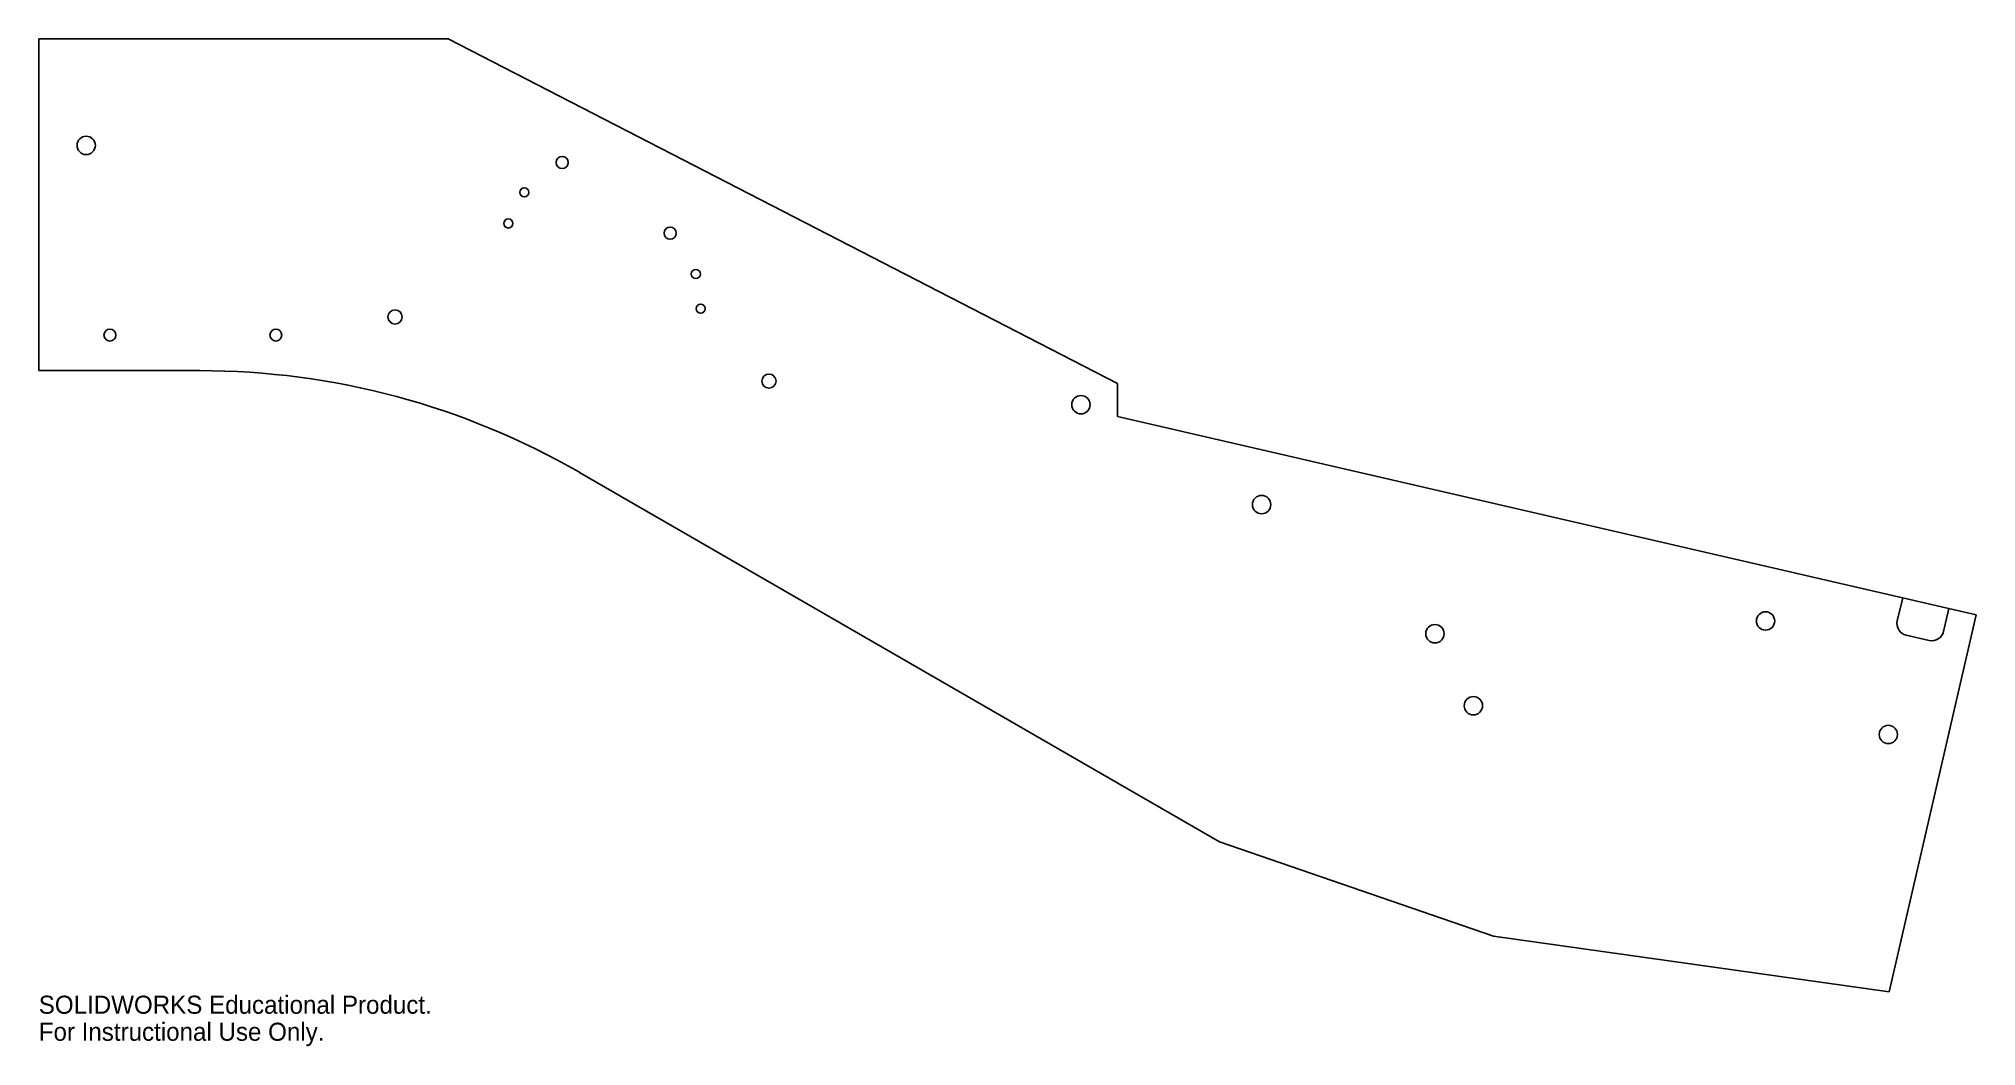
# Model space of a CAD drawing. Header units: inches. Extents: x 108.7 to 129.1, y 222.3 to 232.9.
import ezdxf

# ---------------------------------------------------------------- set-up
doc = ezdxf.new("R2010")
doc.units = ezdxf.units.IN
doc.header["$MEASUREMENT"] = 0
doc.styles.add('SLDTEXTSTYLE0', font='Arail.ttf')

msp = doc.modelspace()

# ---------------------------------------------------------------- linework, layer by layer
at = {"color": 1, "linetype": 'Continuous', "lineweight": 25}
for p, q in [((108.65, 232.912), (112.965, 232.912)), ((108.65, 232.912), (108.65, 229.412)), ((120.025, 229.275), (112.965, 232.912)), ((108.65, 229.412), (110.35, 229.412)), ((120.025, 228.928), (120.025, 229.275)), ((129.078, 226.838), (120.025, 228.928)), ((114.35, 228.34), (121.1, 224.443)), ((128.302, 227.017), (128.245, 226.773)), ((128.16, 222.862), (129.078, 226.838)), ((128.733, 226.661), (128.789, 226.904)), ((128.339, 226.623), (128.583, 226.567)), ((121.1, 224.443), (123.987, 223.449)), ((123.987, 223.449), (128.16, 222.862))]:
    msp.add_line(p, q, dxfattribs=at)
for centre, radius in [((109.15, 231.787), 0.0967), ((114.169, 231.607), 0.0643), ((113.769, 231.292), 0.048), ((113.6, 230.964), 0.048), ((115.307, 230.862), 0.0643), ((115.578, 230.431), 0.048), ((112.407, 229.978), 0.0748), ((115.628, 230.066), 0.048), ((109.4, 229.787), 0.0625), ((111.15, 229.787), 0.0625), ((116.349, 229.302), 0.0748), ((119.638, 229.053), 0.0967), ((121.543, 228), 0.0967), ((126.856, 226.773), 0.0967), ((123.37, 226.638), 0.0967), ((123.776, 225.879), 0.0967), ((128.151, 225.576), 0.0967)]:
    msp.add_circle(centre, radius, dxfattribs=at)
for centre, radius, start, end in [((110.35, 221.412), 8, 60, 90), ((128.367, 226.745), 0.125, 167, 257), ((128.611, 226.689), 0.125, 257, 347)]:
    msp.add_arc(centre, radius, start, end, dxfattribs=at)

# ---------------------------------------------------------------- texts
at = {"color": 7, "linetype": 'Continuous', "char_height": 0.1903, "attachment_point": 1, "style": 'SLDTEXTSTYLE0'}
for s, insert in [('SOLIDWORKS Educational Product.', (108.65, 222.822)), ('For Instructional Use Only.', (108.65, 222.537))]:
    msp.add_mtext(s, dxfattribs=dict(at, insert=insert))

doc.saveas('drawing.dxf')
